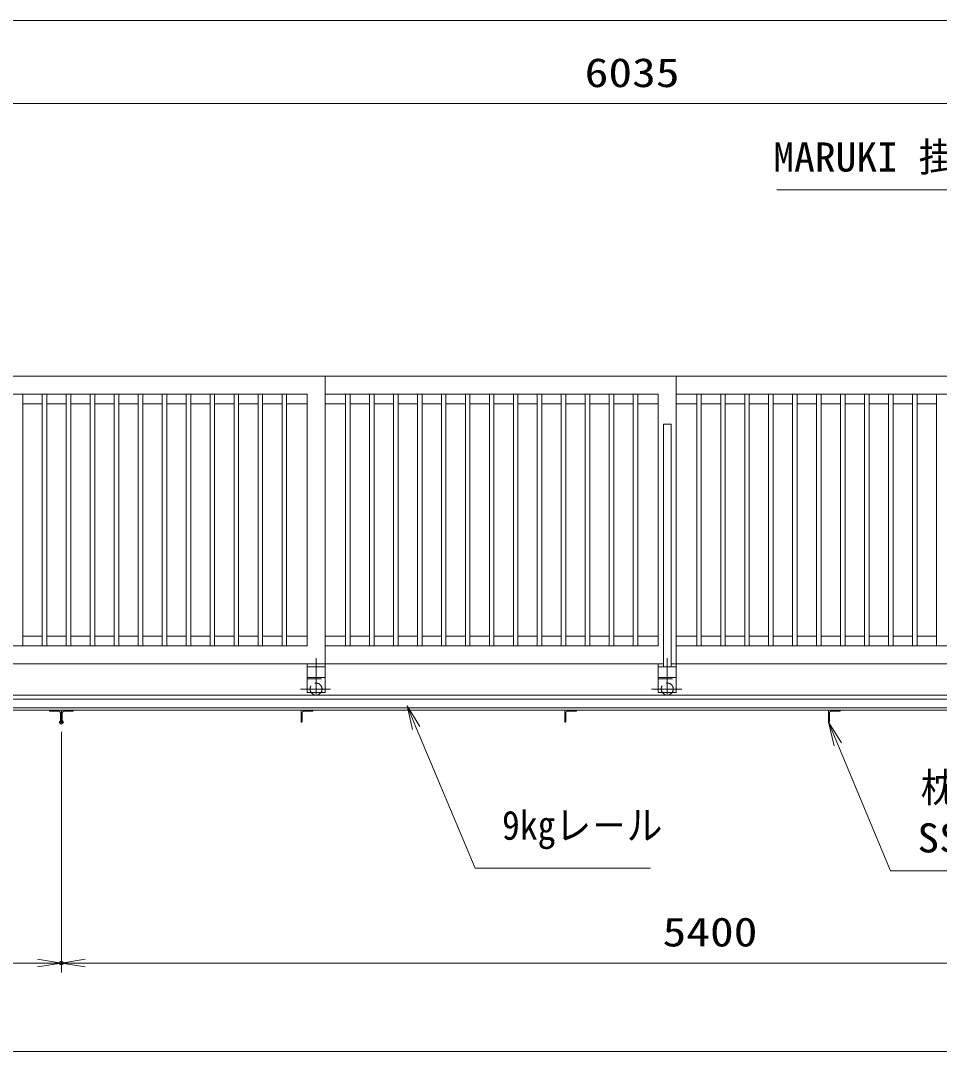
# Model space of a CAD drawing. Units: millimetres at full size. Extents: x -11880 to 11880, y -8400 to 8400.
# Drawn here: x -4319 to -486, y 795 to 5094 of the extents above; entities that cross this region are included whole.
import ezdxf
from ezdxf.enums import TextEntityAlignment as Align

# ---------------------------------------------------------------- set-up
doc = ezdxf.new("R2010")
doc.units = ezdxf.units.MM
doc.header["$LTSCALE"] = 30
doc.header["$PDMODE"] = 32
doc.header["$PDSIZE"] = 15
doc.linetypes.add('USER1', pattern=[10.7, 5, -2.5, 0.7, -2.5])
doc.linetypes.add('USER2', pattern=[2.7, 2, -0.7])
for name, color, linetype, lineweight in [('0-1_軸線', 6, 'USER1', 18), ('0-2_01', 4, 'Continuous', 18), ('0-3_外形線', 7, 'Continuous', 18), ('0-4_隠れ線', 4, 'USER2', 18), ('0-5_0', 7, 'Continuous', 18), ('0-9_寸法線', 3, 'Continuous', 18)]:
    doc.layers.add(name, color=color, linetype=linetype, lineweight=lineweight)
doc.layers.add('0-A_DEFPOINTS', color=7, linetype='Continuous')
doc.styles.add('ＭＳ ゴシック', font='')
doc.styles.get('ＭＳ ゴシック').set_extended_font_data('MS Gothic')

# ---------------------------------------------------------------- blocks, each defined once
blk = doc.blocks.new('_OPEN')
at = {"layer": '0-5_0'}
blk.add_line((0, 0), (-30, 0), dxfattribs=at)
blk.add_lwpolyline([(-30, 5), (0, 0), (-30, -5)], dxfattribs=at)
blk = doc.blocks.new('S158')
at = {"layer": '0-9_寸法線'}
for points in [[(15615046.9, -15321462.9), (15673431.7, -15321462.9), (15686301.5, -15346994.5), (15687651.8, -15349673.4)], [(15685855, -15347219.6), (15687651.8, -15349673.4), (15686747.9, -15346769.5)]]:
    blk.add_lwpolyline(points, dxfattribs=at)
at = {"layer": '0-9_寸法線', "color": 254, "style": 'ＭＳ ゴシック', "width": 1.05}
blk.add_text('MARUKI 掛金 120 SUS304', height=3637, dxfattribs=at).set_placement((15614614.9, -15320272.3), align=Align.BOTTOM_LEFT)
blk = doc.blocks.new('S164')
at = {"layer": '0-9_寸法線'}
for points in [[(15599241.9, -15406323.3), (15577317.9, -15406323.3), (15569937.2, -15388787.8), (15568773.4, -15386022.7)], [(15570398, -15388593.8), (15568773.4, -15386022.7), (15569476.4, -15388981.8)]]:
    blk.add_lwpolyline(points, dxfattribs=at)
at = {"layer": '0-9_寸法線', "color": 254, "style": 'ＭＳ ゴシック', "width": 0.9}
blk.add_text('9kgレ－ル', height=3637, dxfattribs=at).set_placement((15580665.9, -15403872.8), align=Align.BOTTOM_LEFT)
blk = doc.blocks.new('S165')
at = {"layer": '0-9_寸法線'}
for points in [[(15678440.9, -15406651), (15629300.9, -15406651), (15622675.4, -15390848.2), (15621515.5, -15388081.5)], [(15623136.5, -15390654.8), (15621515.5, -15388081.5), (15622214.3, -15391041.5)]]:
    blk.add_lwpolyline(points, dxfattribs=at)
at = {"layer": '0-9_寸法線', "color": 254, "style": 'ＭＳ ゴシック'}
for s, width, p in [('枕木 ＠1100', 0.9, (15633080.9, -15399160.5)), ('SS400 L-50×50×t4', 1.1, (15632648.9, -15405460.5))]:
    blk.add_text(s, height=3637, dxfattribs=dict(at, width=width)).set_placement(p, align=Align.BOTTOM_LEFT)

msp = doc.modelspace()

# ---------------------------------------------------------------- linework, layer by layer
at = {"layer": '0-1_軸線'}
for p, q in [((-3086.09, 2435.83), (-3086.09, 2248.72)), ((-1621.09, 2435.83), (-1621.09, 2248.72)), ((-3151.2, 2306.51), (-3025.86, 2306.51)), ((-1686.19, 2306.51), (-1560.86, 2306.51))]:
    msp.add_line(p, q, dxfattribs=at)
at = {"layer": '0-2_01', "color": 7}
for p, q in [((-3123.59, 2411.51), (-3123.59, 2291.51)), ((-3123.59, 2411.51), (-3048.59, 2411.51)), ((-3048.59, 2411.51), (-3048.59, 2291.51)), ((-1658.59, 2411.51), (-1658.59, 2291.51)), ((-1583.59, 2411.51), (-1605.09, 2411.51)), ((-1583.59, 2411.51), (-1583.59, 2291.51)), ((-3123.59, 2399.51), (-3048.59, 2399.51)), ((-1658.59, 2399.51), (-1583.59, 2399.51)), ((-3123.59, 2354.51), (-3048.59, 2354.51)), ((-1658.59, 2354.51), (-1583.59, 2354.51)), ((-3123.59, 2291.51), (-3048.59, 2291.51)), ((-1658.59, 2291.51), (-1583.59, 2291.51))]:
    msp.add_line(p, q, dxfattribs=at)
for centre in [(-3086.09, 2306.51), (-1621.09, 2306.51)]:
    msp.add_arc(centre, 25, 216.8699, 323.1301, dxfattribs=at)
at = {"layer": '0-3_外形線'}
for p, q in [((-3048.59, 3611.51), (-4788.59, 3611.51)), ((-1583.59, 3611.51), (-3048.59, 3611.51)), ((-3048.59, 2411.51), (-3048.59, 3611.51)), ((1246.41, 3611.51), (-1583.59, 3611.51)), ((-1583.59, 2411.51), (-1583.59, 3611.51)), ((-3123.59, 3536.51), (-4713.59, 3536.51)), ((-4309.09, 2486.51), (-4309.09, 3536.51)), ((-4228.09, 2486.51), (-4228.09, 3536.51)), ((-4209.09, 2486.51), (-4209.09, 3536.51)), ((-4128.09, 2486.51), (-4128.09, 3536.51)), ((-4109.09, 2486.51), (-4109.09, 3536.51)), ((-4028.09, 2486.51), (-4028.09, 3536.51)), ((-4009.09, 2486.51), (-4009.09, 3536.51)), ((-3928.09, 2486.51), (-3928.09, 3536.51)), ((-3909.09, 2486.51), (-3909.09, 3536.51)), ((-3828.09, 2486.51), (-3828.09, 3536.51)), ((-3809.09, 2486.51), (-3809.09, 3536.51)), ((-3728.09, 2486.51), (-3728.09, 3536.51)), ((-3709.09, 2486.51), (-3709.09, 3536.51)), ((-3628.09, 2486.51), (-3628.09, 3536.51)), ((-3609.09, 2486.51), (-3609.09, 3536.51)), ((-3528.09, 2486.51), (-3528.09, 3536.51)), ((-3509.09, 2486.51), (-3509.09, 3536.51)), ((-3428.09, 2486.51), (-3428.09, 3536.51)), ((-3409.09, 2486.51), (-3409.09, 3536.51)), ((-3328.09, 2486.51), (-3328.09, 3536.51)), ((-3309.09, 2486.51), (-3309.09, 3536.51)), ((-3228.09, 2486.51), (-3228.09, 3536.51)), ((-3209.09, 2486.51), (-3209.09, 3536.51)), ((-3123.59, 2486.51), (-3123.59, 3536.51)), ((-1658.59, 3536.51), (-3048.59, 3536.51)), ((-2963.09, 2486.51), (-2963.09, 3536.51)), ((-2944.09, 2486.51), (-2944.09, 3536.51)), ((-2863.09, 2486.51), (-2863.09, 3536.51)), ((-2844.09, 2486.51), (-2844.09, 3536.51)), ((-2763.09, 2486.51), (-2763.09, 3536.51)), ((-2744.09, 2486.51), (-2744.09, 3536.51)), ((-2663.09, 2486.51), (-2663.09, 3536.51)), ((-2644.09, 2486.51), (-2644.09, 3536.51)), ((-2563.09, 2486.51), (-2563.09, 3536.51)), ((-2544.09, 2486.51), (-2544.09, 3536.51)), ((-2463.09, 2486.51), (-2463.09, 3536.51)), ((-2444.09, 2486.51), (-2444.09, 3536.51)), ((-2363.09, 2486.51), (-2363.09, 3536.51)), ((-2344.09, 2486.51), (-2344.09, 3536.51)), ((-2263.09, 2486.51), (-2263.09, 3536.51)), ((-2244.09, 2486.51), (-2244.09, 3536.51)), ((-2163.09, 2486.51), (-2163.09, 3536.51)), ((-2144.09, 2486.51), (-2144.09, 3536.51)), ((-2063.09, 2486.51), (-2063.09, 3536.51)), ((-2044.09, 2486.51), (-2044.09, 3536.51)), ((-1963.09, 2486.51), (-1963.09, 3536.51)), ((-1944.09, 2486.51), (-1944.09, 3536.51)), ((-1863.09, 2486.51), (-1863.09, 3536.51)), ((-1844.09, 2486.51), (-1844.09, 3536.51)), ((-1763.09, 2486.51), (-1763.09, 3536.51)), ((-1744.09, 2486.51), (-1744.09, 3536.51)), ((-1658.59, 2486.51), (-1658.59, 3536.51)), ((-193.59, 3536.51), (-1583.59, 3536.51)), ((-1498.09, 2486.51), (-1498.09, 3536.51)), ((-1479.09, 2486.51), (-1479.09, 3536.51)), ((-1398.09, 2486.51), (-1398.09, 3536.51)), ((-1379.09, 2486.51), (-1379.09, 3536.51)), ((-1298.09, 2486.51), (-1298.09, 3536.51)), ((-1279.09, 2486.51), (-1279.09, 3536.51)), ((-1198.09, 2486.51), (-1198.09, 3536.51)), ((-1179.09, 2486.51), (-1179.09, 3536.51)), ((-1098.09, 2486.51), (-1098.09, 3536.51)), ((-1079.09, 2486.51), (-1079.09, 3536.51)), ((-998.09, 2486.51), (-998.09, 3536.51)), ((-979.09, 2486.51), (-979.09, 3536.51)), ((-898.09, 2486.51), (-898.09, 3536.51)), ((-879.09, 2486.51), (-879.09, 3536.51)), ((-798.09, 2486.51), (-798.09, 3536.51)), ((-779.09, 2486.51), (-779.09, 3536.51)), ((-698.09, 2486.51), (-698.09, 3536.51)), ((-679.09, 2486.51), (-679.09, 3536.51)), ((-598.09, 2486.51), (-598.09, 3536.51)), ((-579.09, 2486.51), (-579.09, 3536.51)), ((-498.09, 2486.51), (-498.09, 3536.51)), ((-4309.09, 3496.51), (-4228.09, 3496.51)), ((-4209.09, 3496.51), (-4128.09, 3496.51)), ((-4109.09, 3496.51), (-4028.09, 3496.51)), ((-4009.09, 3496.51), (-3928.09, 3496.51)), ((-3909.09, 3496.51), (-3828.09, 3496.51)), ((-3809.09, 3496.51), (-3728.09, 3496.51)), ((-3709.09, 3496.51), (-3628.09, 3496.51)), ((-3609.09, 3496.51), (-3528.09, 3496.51)), ((-3509.09, 3496.51), (-3428.09, 3496.51)), ((-3409.09, 3496.51), (-3328.09, 3496.51)), ((-3309.09, 3496.51), (-3228.09, 3496.51)), ((-3209.09, 3496.51), (-3123.59, 3496.51)), ((-3048.59, 3496.51), (-2963.09, 3496.51)), ((-2944.09, 3496.51), (-2863.09, 3496.51)), ((-2844.09, 3496.51), (-2763.09, 3496.51)), ((-2744.09, 3496.51), (-2663.09, 3496.51)), ((-2644.09, 3496.51), (-2563.09, 3496.51)), ((-2544.09, 3496.51), (-2463.09, 3496.51)), ((-2444.09, 3496.51), (-2363.09, 3496.51)), ((-2344.09, 3496.51), (-2263.09, 3496.51)), ((-2244.09, 3496.51), (-2163.09, 3496.51)), ((-2144.09, 3496.51), (-2063.09, 3496.51)), ((-2044.09, 3496.51), (-1963.09, 3496.51)), ((-1944.09, 3496.51), (-1863.09, 3496.51)), ((-1844.09, 3496.51), (-1763.09, 3496.51)), ((-1658.59, 3496.51), (-1744.09, 3496.51)), ((-1583.59, 3496.51), (-1498.09, 3496.51)), ((-1479.09, 3496.51), (-1398.09, 3496.51)), ((-1379.09, 3496.51), (-1298.09, 3496.51)), ((-1279.09, 3496.51), (-1198.09, 3496.51)), ((-1179.09, 3496.51), (-1098.09, 3496.51)), ((-1079.09, 3496.51), (-998.09, 3496.51)), ((-979.09, 3496.51), (-898.09, 3496.51)), ((-879.09, 3496.51), (-798.09, 3496.51)), ((-779.09, 3496.51), (-698.09, 3496.51)), ((-679.09, 3496.51), (-598.09, 3496.51)), ((-579.09, 3496.51), (-498.09, 3496.51)), ((-1637.09, 3411.51), (-1637.09, 2399.51)), ((-1637.09, 3411.51), (-1605.09, 3411.51)), ((-1605.09, 3411.51), (-1605.09, 2399.51)), ((-4228.09, 2526.51), (-4309.09, 2526.51)), ((-4128.09, 2526.51), (-4209.09, 2526.51)), ((-4028.09, 2526.51), (-4109.09, 2526.51)), ((-3928.09, 2526.51), (-4009.09, 2526.51)), ((-3828.09, 2526.51), (-3909.09, 2526.51)), ((-3728.09, 2526.51), (-3809.09, 2526.51)), ((-3628.09, 2526.51), (-3709.09, 2526.51)), ((-3528.09, 2526.51), (-3609.09, 2526.51)), ((-3428.09, 2526.51), (-3509.09, 2526.51)), ((-3328.09, 2526.51), (-3409.09, 2526.51)), ((-3228.09, 2526.51), (-3309.09, 2526.51)), ((-3123.59, 2526.51), (-3209.09, 2526.51)), ((-2963.09, 2526.51), (-3048.59, 2526.51)), ((-2863.09, 2526.51), (-2944.09, 2526.51)), ((-2763.09, 2526.51), (-2844.09, 2526.51)), ((-2663.09, 2526.51), (-2744.09, 2526.51)), ((-2563.09, 2526.51), (-2644.09, 2526.51)), ((-2463.09, 2526.51), (-2544.09, 2526.51)), ((-2363.09, 2526.51), (-2444.09, 2526.51)), ((-2263.09, 2526.51), (-2344.09, 2526.51)), ((-2163.09, 2526.51), (-2244.09, 2526.51)), ((-2063.09, 2526.51), (-2144.09, 2526.51)), ((-1963.09, 2526.51), (-2044.09, 2526.51)), ((-1863.09, 2526.51), (-1944.09, 2526.51)), ((-1763.09, 2526.51), (-1844.09, 2526.51)), ((-1658.59, 2526.51), (-1744.09, 2526.51)), ((-1498.09, 2526.51), (-1583.59, 2526.51)), ((-1398.09, 2526.51), (-1479.09, 2526.51)), ((-1298.09, 2526.51), (-1379.09, 2526.51)), ((-1198.09, 2526.51), (-1279.09, 2526.51)), ((-1098.09, 2526.51), (-1179.09, 2526.51)), ((-998.09, 2526.51), (-1079.09, 2526.51)), ((-898.09, 2526.51), (-979.09, 2526.51)), ((-798.09, 2526.51), (-879.09, 2526.51)), ((-698.09, 2526.51), (-779.09, 2526.51)), ((-598.09, 2526.51), (-679.09, 2526.51)), ((-498.09, 2526.51), (-579.09, 2526.51)), ((-4713.59, 2486.51), (-3123.59, 2486.51)), ((-1658.59, 2486.51), (-3048.59, 2486.51)), ((-193.59, 2486.51), (-1583.59, 2486.51)), ((-3123.59, 2411.51), (-4788.59, 2411.51)), ((-1637.09, 2411.51), (-3048.59, 2411.51)), ((-172.09, 2411.51), (-1583.59, 2411.51)), ((1251.41, 2281.51), (-6956.59, 2281.51)), ((1251.41, 2264.01), (-6956.59, 2264.01)), ((1251.41, 2228.31), (-6956.59, 2228.31)), ((1251.41, 2218.01), (-6956.59, 2218.01)), ((-4198.59, 2217.01), (-4198.59, 2218.01)), ((-4159.09, 2214.01), (-4195.59, 2214.01)), ((-4152.59, 2171.01), (-4152.59, 2207.51)), ((-4148.59, 2218.01), (-4148.59, 2168.01)), ((-4144.59, 2171.01), (-4144.59, 2207.51)), ((-4138.09, 2214.01), (-4101.59, 2214.01)), ((-4098.59, 2217.01), (-4098.59, 2218.01)), ((-3148.59, 2218.01), (-3148.59, 2168.01)), ((-3144.59, 2171.01), (-3144.59, 2207.51)), ((-3138.09, 2214.01), (-3101.59, 2214.01)), ((-3098.59, 2217.01), (-3098.59, 2218.01)), ((-2048.59, 2218.01), (-2048.59, 2168.01)), ((-2044.59, 2171.01), (-2044.59, 2207.51)), ((-2038.09, 2214.01), (-2001.59, 2214.01)), ((-1998.59, 2217.01), (-1998.59, 2218.01)), ((-948.59, 2218.01), (-948.59, 2168.01)), ((-944.59, 2171.01), (-944.59, 2207.51)), ((-938.09, 2214.01), (-901.59, 2214.01)), ((-898.59, 2217.01), (-898.59, 2218.01)), ((-4148.59, 2168.01), (-4149.59, 2168.01)), ((-4148.59, 2168.01), (-4147.59, 2168.01)), ((-3148.59, 2168.01), (-3147.59, 2168.01)), ((-2048.59, 2168.01), (-2047.59, 2168.01)), ((-948.59, 2168.01), (-947.59, 2168.01))]:
    msp.add_line(p, q, dxfattribs=at)
for centre, radius, start, end in [((-4195.59, 2217.01), 3, 180, 270), ((-4159.09, 2207.51), 6.5, 0, 90), ((-4138.09, 2207.51), 6.5, 90, 180), ((-4101.59, 2217.01), 3, 270, 0), ((-3138.09, 2207.51), 6.5, 90, 180), ((-3101.59, 2217.01), 3, 270, 0), ((-2038.09, 2207.51), 6.5, 90, 180), ((-2001.59, 2217.01), 3, 270, 0), ((-938.09, 2207.51), 6.5, 90, 180), ((-901.59, 2217.01), 3, 270, 0), ((-4149.59, 2171.01), 3, 180, 270), ((-4147.59, 2171.01), 3, 270, 0), ((-3147.59, 2171.01), 3, 270, 0), ((-2047.59, 2171.01), 3, 270, 0), ((-947.59, 2171.01), 3, 270, 0)]:
    msp.add_arc(centre, radius, start, end, dxfattribs=at)
at = {"layer": '0-4_隠れ線'}
for p, q in [((-3123.59, 2348.51), (-3048.59, 2348.51)), ((-1658.59, 2348.51), (-1583.59, 2348.51))]:
    msp.add_line(p, q, dxfattribs=at)
for centre in [(-3086.09, 2306.51), (-1621.09, 2306.51)]:
    msp.add_arc(centre, 25, 323.1301, 216.8699, dxfattribs=at)
at = {"layer": '0-9_寸法線'}
for p, q in [((-4788.59, 5094.14), (7291.41, 5094.14)), ((1246.41, 4747.84), (-4788.59, 4747.84)), ((-4148.59, 2128.01), (-4148.59, 1124.01)), ((-4148.59, 2128.01), (-4148.59, 1124.01)), ((-6968.59, 1164.01), (-4148.59, 1164.01)), ((-4148.59, 1164.01), (1251.41, 1164.01)), ((-6968.59, 795.42), (9471.41, 795.42))]:
    msp.add_line(p, q, dxfattribs=at)
at = {"layer": '0-A_DEFPOINTS'}
for p in [(-4148.59, 2168.01), (-4148.59, 1164.01)]:
    msp.add_point(p, dxfattribs=at)

# ---------------------------------------------------------------- block references
at = {"layer": '0-9_寸法線'}
for name, p, xscale, yscale in [('S158', (-521665.77, 515104.06), 0.03333333, 0.03333333), ('S164', (-521665.77, 515104.06), 0.03333333, 0.03333333), ('S165', (-521665.77, 515104.06), 0.03333333, 0.03333333), ('_OPEN', (-4148.59, 1164.01), 3.333333, 3.333333)]:
    msp.add_blockref(name, p, dxfattribs=dict(at, xscale=xscale, yscale=yscale))
at = {"layer": '0-9_寸法線', "xscale": 3.333333, "yscale": 3.333333, "rotation": 180}
msp.add_blockref('_OPEN', (-4148.59, 1164.01), dxfattribs=at)

# ---------------------------------------------------------------- texts
at = {"layer": '0-9_寸法線', "color": 254, "style": 'ＭＳ ゴシック', "width": 1.2}
for s, p in [('6035', (-1965.49, 4780.52)), ('5400', (-1640.59, 1196.7))]:
    msp.add_text(s, height=121.2, dxfattribs=at).set_placement(p, align=Align.BOTTOM_LEFT)

doc.saveas('drawing.dxf')
